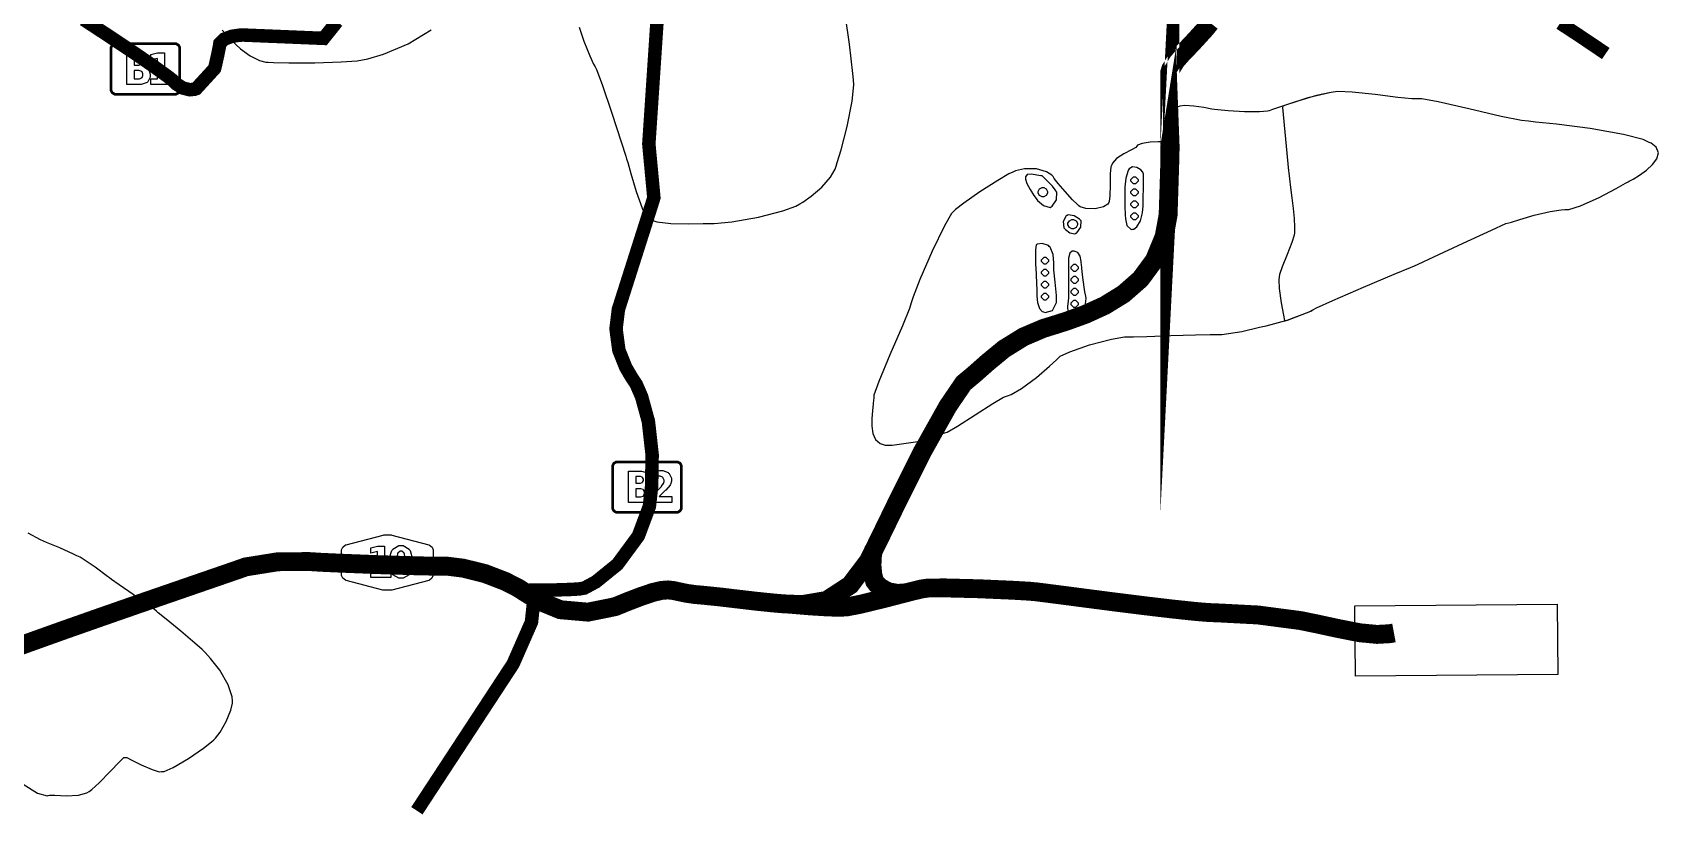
# Model space of a CAD drawing. Extents: x 21 to 210, y 114 to 262.
# Drawn here: x 89.5 to 195.9, y 116.3 to 167.6 of the extents above; entities that cross this region are included whole.
import ezdxf

# ---------------------------------------------------------------- set-up
doc = ezdxf.new("R2010")
doc.units = 0
for name, color, linetype in [('C00-46-85', 154, 'CONTINUOUS'), ('C38-72-A8', 145, 'CONTINUOUS'), ('C50-54-56', 251, 'CONTINUOUS'), ('C60-89-B6', 163, 'CONTINUOUS'), ('C80-A8-D1', 143, 'CONTINUOUS'), ('CFF-FF-FF-WHITE', 7, 'CONTINUOUS')]:
    doc.layers.add(name, color=color, linetype=linetype)

msp = doc.modelspace()

# ---------------------------------------------------------------- linework, layer by layer
at = {"layer": 'C00-46-85'}
for points in [[(155.926, 157.176), (155.926, 157.123), (155.835, 156.959), (155.673, 156.868), (155.619, 156.868), (155.564, 156.868), (155.4, 156.959), (155.31, 157.123), (155.31, 157.176), (155.31, 157.231), (155.4, 157.395), (155.564, 157.485), (155.619, 157.485), (155.673, 157.485), (155.835, 157.395), (155.926, 157.231), (155.926, 157.176)], [(161.842, 157.96), (161.842, 157.903), (161.669, 157.729), (161.611, 157.729), (161.553, 157.729), (161.379, 157.903), (161.379, 157.96), (161.379, 158.018), (161.553, 158.192), (161.611, 158.192), (161.669, 158.192), (161.842, 158.018), (161.842, 157.96)], [(161.842, 157.176), (161.842, 157.118), (161.669, 156.945), (161.611, 156.945), (161.553, 156.945), (161.379, 157.118), (161.379, 157.176), (161.379, 157.234), (161.553, 157.406), (161.611, 157.406), (161.669, 157.406), (161.842, 157.234), (161.842, 157.176)], [(161.842, 156.392), (161.842, 156.334), (161.669, 156.161), (161.611, 156.161), (161.553, 156.161), (161.379, 156.334), (161.379, 156.392), (161.379, 156.45), (161.553, 156.622), (161.611, 156.622), (161.669, 156.622), (161.842, 156.45), (161.842, 156.392)], [(157.88, 155.09), (157.88, 155.036), (157.789, 154.872), (157.626, 154.781), (157.572, 154.781), (157.517, 154.781), (157.353, 154.872), (157.263, 155.036), (157.263, 155.09), (157.263, 155.145), (157.353, 155.309), (157.517, 155.399), (157.572, 155.399), (157.626, 155.399), (157.789, 155.309), (157.88, 155.145), (157.88, 155.09)], [(161.842, 155.607), (161.842, 155.55), (161.669, 155.377), (161.611, 155.377), (161.553, 155.377), (161.379, 155.55), (161.379, 155.607), (161.379, 155.665), (161.553, 155.838), (161.611, 155.838), (161.669, 155.838), (161.842, 155.665), (161.842, 155.607)], [(155.993, 152.702), (155.993, 152.644), (155.819, 152.47), (155.762, 152.47), (155.704, 152.47), (155.531, 152.644), (155.531, 152.702), (155.531, 152.76), (155.704, 152.932), (155.762, 152.932), (155.819, 152.932), (155.993, 152.76), (155.993, 152.702)], [(155.993, 151.918), (155.993, 151.86), (155.819, 151.686), (155.762, 151.686), (155.704, 151.686), (155.531, 151.86), (155.531, 151.918), (155.531, 151.976), (155.704, 152.148), (155.762, 152.148), (155.819, 152.148), (155.993, 151.976), (155.993, 151.918)], [(157.935, 152.233), (157.935, 152.175), (157.762, 152.002), (157.704, 152.002), (157.646, 152.002), (157.473, 152.175), (157.473, 152.233), (157.473, 152.291), (157.646, 152.465), (157.704, 152.465), (157.762, 152.465), (157.935, 152.291), (157.935, 152.233)], [(155.993, 151.132), (155.993, 151.076), (155.819, 150.902), (155.762, 150.902), (155.704, 150.902), (155.531, 151.076), (155.531, 151.132), (155.531, 151.19), (155.704, 151.364), (155.762, 151.364), (155.819, 151.364), (155.993, 151.19), (155.993, 151.132)], [(157.935, 151.449), (157.935, 151.391), (157.762, 151.217), (157.704, 151.217), (157.646, 151.217), (157.473, 151.391), (157.473, 151.449), (157.473, 151.507), (157.646, 151.681), (157.704, 151.681), (157.762, 151.681), (157.935, 151.507), (157.935, 151.449)], [(155.993, 150.348), (155.993, 150.291), (155.819, 150.118), (155.762, 150.118), (155.704, 150.118), (155.531, 150.291), (155.531, 150.348), (155.531, 150.406), (155.704, 150.58), (155.762, 150.58), (155.819, 150.58), (155.993, 150.406), (155.993, 150.348)], [(157.935, 150.665), (157.935, 150.607), (157.762, 150.434), (157.704, 150.434), (157.646, 150.434), (157.473, 150.607), (157.473, 150.665), (157.473, 150.723), (157.646, 150.896), (157.704, 150.896), (157.762, 150.896), (157.935, 150.723), (157.935, 150.665)], [(157.935, 149.879), (157.935, 149.823), (157.762, 149.649), (157.704, 149.649), (157.646, 149.649), (157.473, 149.823), (157.473, 149.879), (157.473, 149.938), (157.646, 150.111), (157.704, 150.111), (157.762, 150.111), (157.935, 149.938), (157.935, 149.879)], [(110.039, 131.798), (109.999, 131.809), (109.834, 131.942), (109.75, 132.118), (109.75, 132.176), (109.751, 133.747), (109.751, 133.788), (109.837, 133.981), (110.002, 134.113), (110.042, 134.123), (112.462, 134.761), (112.502, 134.772), (113.002, 134.772), (113.042, 134.761), (115.459, 134.122), (115.499, 134.112), (115.664, 133.98), (115.75, 133.803), (115.75, 133.744), (115.748, 132.173), (115.747, 132.133), (115.661, 131.94), (115.496, 131.808), (115.456, 131.797), (113.038, 131.16), (112.998, 131.151), (112.498, 131.151), (112.457, 131.16), (110.039, 131.798)]]:
    msp.add_lwpolyline(points, close=True, dxfattribs=at)
at = {"layer": 'C38-72-A8'}
for points in [[(161.23, 158.645), (161.196, 158.59), (161.049, 158.087), (160.97, 157.5), (160.97, 157.304), (160.97, 157.067), (160.976, 156.355), (161.003, 155.619), (161.014, 155.532), (161.024, 155.447), (161.122, 154.998), (161.404, 154.745), (161.488, 154.754), (161.561, 154.762), (161.767, 154.921), (161.997, 155.305), (162.144, 155.837), (162.187, 156.291), (162.18, 156.44), (162.169, 156.646), (162.197, 157.646), (162.201, 158.364), (162.18, 158.429), (162.161, 158.487), (162.031, 158.633), (161.769, 158.797), (161.475, 158.831), (161.266, 158.707), (161.23, 158.645)], [(155.565, 158.255), (155.481, 158.255), (155.232, 158.297), (154.879, 158.353), (154.598, 158.33), (154.485, 158.177), (154.485, 158.126), (154.485, 158.035), (154.575, 157.758), (154.787, 157.348), (155.032, 156.971), (155.177, 156.764), (155.221, 156.7), (155.263, 156.635), (155.663, 156.3), (156.106, 156.181), (156.172, 156.224), (156.236, 156.268), (156.501, 156.679), (156.527, 157.176), (156.474, 157.262), (156.422, 157.343), (156.239, 157.564), (155.937, 157.889), (155.676, 158.149), (155.565, 158.255), (155.565, 158.255)], [(157.209, 155.662), (157.153, 155.634), (156.956, 155.269), (156.98, 154.851), (157.036, 154.796), (157.089, 154.743), (157.387, 154.517), (157.705, 154.463), (157.772, 154.495), (157.836, 154.528), (158.099, 154.894), (158.127, 155.305), (158.073, 155.359), (158.018, 155.414), (157.657, 155.641), (157.274, 155.695), (157.209, 155.662)], [(155.134, 152.939), (155.134, 152.829), (155.146, 152.496), (155.177, 151.836), (155.206, 151.175), (155.219, 150.844), (155.219, 150.732), (155.219, 150.647), (155.225, 150.39), (155.273, 149.961), (155.401, 149.572), (155.581, 149.371), (155.654, 149.349), (155.761, 149.317), (156.246, 149.447), (156.518, 149.958), (156.518, 150.128), (156.518, 150.421), (156.431, 151.302), (156.345, 152.108), (156.345, 152.375), (156.345, 152.561), (156.29, 153.116), (156.107, 153.575), (156.042, 153.629), (155.978, 153.684), (155.582, 153.825), (155.251, 153.792), (155.219, 153.759), (155.186, 153.727), (155.128, 153.414), (155.134, 153.059), (155.134, 152.939)], [(157.598, 153.327), (157.54, 153.323), (157.377, 153.186), (157.293, 152.871), (157.285, 152.484), (157.296, 152.208), (157.296, 152.116), (157.296, 150.344), (157.296, 150.275), (157.267, 150.066), (157.23, 149.696), (157.259, 149.36), (157.375, 149.189), (157.426, 149.177), (157.502, 149.159), (157.751, 149.171), (158.116, 149.328), (158.385, 149.711), (158.444, 150.224), (158.419, 150.387), (158.375, 150.668), (158.24, 151.598), (158.17, 152.182), (158.16, 152.29), (158.151, 152.378), (158.127, 152.641), (158.057, 152.987), (157.898, 153.245), (157.67, 153.334), (157.598, 153.327)]]:
    msp.add_lwpolyline(points, close=True, dxfattribs=at)
at = {"layer": 'C50-54-56'}
for points, const_width in [([(87.8692, 127.211), (89.2912, 127.729), (91.5127, 128.524), (93.9077, 129.366), (96.3207, 130.207), (98.5986, 130.993), (100.586, 131.679), (102.129, 132.211), (102.839, 132.456), (103.076, 132.538), (103.471, 132.679), (105.584, 133.018), (107.648, 133.029), (108.022, 133.005), (108.394, 132.982), (109.699, 132.923), (112.069, 132.83), (114.49, 132.757), (115.867, 132.726), (116.327, 132.726), (116.672, 132.726), (117.708, 132.596), (119.115, 132.248), (120.434, 131.742), (121.285, 131.311), (121.553, 131.139), (121.824, 130.965), (122.652, 130.458), (124.061, 129.88), (125.87, 129.722), (127.633, 130.079), (128.18, 130.299), (128.455, 130.412), (129.29, 130.733), (130.091, 131.005), (130.666, 131.141), (131.094, 131.175), (131.462, 131.134), (131.852, 131.049), (132.348, 130.947), (132.859, 130.875), (133.032, 130.86), (133.386, 130.829), (134.451, 130.721), (135.643, 130.58), (136.837, 130.44), (137.902, 130.331), (138.257, 130.299), (138.658, 130.265), (139.871, 130.213), (141.471, 130.485), (143.017, 131.492), (144.19, 133.041), (144.475, 133.61), (144.867, 134.399), (146.022, 136.774), (147.734, 140.202), (149.411, 143.192), (150.435, 144.694), (150.855, 145.044), (151.146, 145.287), (151.999, 146.042), (153.084, 146.935), (154.358, 147.723), (155.64, 148.267), (156.081, 148.404), (156.356, 148.489), (157.182, 148.752), (158.405, 149.195), (159.672, 149.772), (160.898, 150.527), (162.008, 151.501), (162.917, 152.735), (163.551, 154.271), (163.81, 155.678), (163.827, 156.15), (163.841, 156.588), (163.883, 157.9), (163.92, 159.085), (163.938, 159.81), (163.944, 160.175), (163.94, 160.281), (163.932, 160.231), (163.923, 160.127), (163.92, 160.069), (163.92, 160.069), (163.92, 165.015), (163.92, 165.015), (163.989, 165.237), (164.339, 165.785), (164.48, 165.947), (164.619, 166.111), (165.389, 166.916), (166.252, 167.86), (166.439, 168.093), (166.568, 168.254)], 1.2347), ([(109.448, 168.333), (108.572, 167.236), (103.307, 167.455), (103.307, 167.455), (103.083, 167.445), (102.58, 167.374), (102.058, 167.178), (101.789, 166.902), (101.772, 166.798), (101.75, 166.668), (101.673, 166.281), (101.565, 165.784), (101.479, 165.41), (101.443, 165.263), (101.443, 165.263), (100.237, 163.946), (100.237, 163.946), (100.122, 163.908), (99.8114, 163.879), (99.3581, 163.993), (98.9281, 164.268), (98.8109, 164.385), (98.6924, 164.503), (98.2927, 164.808), (97.4065, 165.446), (96.2875, 166.215), (95.068, 167.031), (93.8858, 167.812), (92.873, 168.472)], 0.8819), ([(130.394, 168.552), (129.846, 160.328), (130.175, 156.818), (129.518, 154.734), (129.518, 154.734), (129.385, 154.321), (129.037, 153.227), (128.545, 151.682), (128.122, 150.354), (127.981, 149.91), (127.854, 149.512), (127.701, 148.243), (127.885, 146.853), (128.335, 145.73), (128.718, 145.076), (128.859, 144.865), (129.018, 144.627), (129.369, 143.822), (129.818, 142.193), (130.062, 140.007), (130.03, 137.971), (129.956, 137.298), (129.881, 136.636), (129.161, 134.706), (127.79, 132.844), (126.377, 131.702), (125.623, 131.295), (125.459, 131.268), (125.294, 131.24), (124.701, 131.204), (123.676, 131.171), (122.775, 131.16), (122.389, 131.157), (122.389, 131.157), (122.17, 129.074), (120.963, 126.331), (114.674, 116.739)], 0.8819), ([(192.439, 166.244), (192.439, 166.244), (192.336, 166.314), (192.054, 166.505), (191.638, 166.788), (191.127, 167.131), (190.565, 167.506), (189.992, 167.884), (189.451, 168.234)], 0.8819), ([(144.575, 133.828), (144.533, 133.744), (144.472, 133.411), (144.439, 132.785), (144.501, 132.135), (144.616, 131.745), (144.691, 131.643), (144.76, 131.55), (145.025, 131.312), (145.5, 131.058), (146.115, 130.945), (146.684, 130.988), (146.865, 131.035)], 1.2347), ([(138.844, 130.255), (138.979, 130.249), (139.488, 130.208), (140.461, 130.128), (141.543, 130.062), (142.273, 130.043), (142.515, 130.051), (142.796, 130.064), (143.702, 130.242), (145.284, 130.627), (146.826, 131.028), (147.668, 131.235), (147.899, 131.268), (148.13, 131.302), (149.263, 131.306), (151.439, 131.251), (153.624, 131.155), (154.773, 131.089), (155.015, 131.065), (155.186, 131.05), (155.702, 130.985), (156.931, 130.827), (158.539, 130.617), (160.365, 130.38), (162.249, 130.145), (164.028, 129.934), (165.541, 129.774), (166.356, 129.704), (166.628, 129.691), (167.173, 129.668), (169.688, 129.537), (172.486, 129.17), (173.175, 129.027), (173.623, 128.935), (174.967, 128.644), (176.342, 128.375), (177.484, 128.266), (178.314, 128.313), (178.584, 128.363)], 1.2347)]:
    msp.add_lwpolyline(points, dxfattribs=dict(at, const_width=const_width))
at = {"layer": 'C50-54-56', "const_width": 0.1764}
for points in [[(99.1665, 163.887), (99.1665, 163.835), (99.0783, 163.675), (98.9182, 163.587), (98.866, 163.587), (94.9674, 163.587), (94.9138, 163.587), (94.7554, 163.675), (94.6672, 163.835), (94.6672, 163.887), (94.6672, 166.587), (94.6672, 166.641), (94.7554, 166.799), (94.9138, 166.887), (94.9674, 166.887), (98.866, 166.887), (98.9182, 166.887), (99.0783, 166.799), (99.1665, 166.641), (99.1665, 166.587), (99.1665, 163.887)], [(131.975, 136.547), (131.975, 136.495), (131.887, 136.335), (131.727, 136.247), (131.674, 136.247), (127.776, 136.247), (127.722, 136.247), (127.564, 136.335), (127.476, 136.495), (127.476, 136.547), (127.476, 139.247), (127.476, 139.3), (127.564, 139.459), (127.722, 139.547), (127.776, 139.547), (131.674, 139.547), (131.727, 139.547), (131.887, 139.459), (131.975, 139.3), (131.975, 139.247), (131.975, 136.547)]]:
    msp.add_lwpolyline(points, close=True, dxfattribs=at)
at = {"layer": 'C50-54-56'}
for points in [[(96.9091, 165.331), (96.9338, 165.323), (97.1324, 165.167), (97.1462, 165.144), (97.1599, 165.122), (97.2344, 164.895), (97.2344, 164.819), (97.2344, 164.707), (97.0827, 164.397), (97.0523, 164.373), (97.022, 164.349), (96.6308, 164.229), (96.5013, 164.229), (95.7076, 164.229), (95.7076, 166.285), (96.424, 166.285), (96.5634, 166.285), (96.9518, 166.175), (96.9807, 166.153), (97.0097, 166.132), (97.1571, 165.843), (97.1571, 165.745), (97.1571, 165.68), (97.1021, 165.504), (97.0911, 165.486), (97.0802, 165.469), (96.9285, 165.34), (96.9091, 165.331)], [(96.4516, 165.491), (96.4943, 165.491), (96.6114, 165.538), (96.6227, 165.547), (96.6322, 165.556), (96.6833, 165.669), (96.6833, 165.706), (96.6833, 165.748), (96.6322, 165.863), (96.6227, 165.872), (96.6114, 165.881), (96.4918, 165.927), (96.4516, 165.927), (96.187, 165.927), (96.187, 165.491), (96.4516, 165.491)], [(97.2799, 164.598), (97.7043, 164.598), (97.7043, 165.927), (97.2689, 165.828), (97.2689, 166.186), (97.6986, 166.285), (98.1562, 166.285), (98.1562, 164.598), (98.5753, 164.598), (98.5753, 164.229), (97.2799, 164.229), (97.2799, 164.598)], [(96.4681, 164.593), (96.5218, 164.593), (96.6706, 164.648), (96.6833, 164.659), (96.6943, 164.67), (96.7549, 164.815), (96.7549, 164.863), (96.7549, 164.913), (96.6943, 165.05), (96.6833, 165.062), (96.6706, 165.072), (96.5179, 165.128), (96.4681, 165.128), (96.187, 165.128), (96.187, 164.593), (96.4681, 164.593)], [(129.717, 137.991), (129.742, 137.983), (129.941, 137.827), (129.955, 137.804), (129.968, 137.782), (130.043, 137.554), (130.043, 137.479), (130.043, 137.367), (129.891, 137.057), (129.861, 137.032), (129.83, 137.009), (129.439, 136.889), (129.31, 136.889), (128.516, 136.889), (128.516, 138.945), (129.232, 138.945), (129.372, 138.945), (129.76, 138.835), (129.789, 138.812), (129.818, 138.792), (129.965, 138.502), (129.965, 138.405), (129.965, 138.34), (129.91, 138.164), (129.899, 138.146), (129.889, 138.129), (129.737, 138), (129.717, 137.991)], [(129.26, 138.151), (129.303, 138.151), (129.42, 138.198), (129.431, 138.206), (129.441, 138.216), (129.492, 138.329), (129.492, 138.366), (129.492, 138.407), (129.441, 138.523), (129.431, 138.532), (129.42, 138.541), (129.3, 138.587), (129.26, 138.587), (128.995, 138.587), (128.995, 138.151), (129.26, 138.151)], [(130.524, 137.28), (131.34, 137.28), (131.34, 136.889), (129.994, 136.889), (129.994, 137.28), (130.667, 137.942), (130.682, 137.958), (130.792, 138.104), (130.799, 138.118), (130.806, 138.133), (130.844, 138.259), (130.844, 138.3), (130.844, 138.358), (130.769, 138.517), (130.755, 138.532), (130.741, 138.546), (130.578, 138.62), (130.524, 138.62), (130.463, 138.62), (130.303, 138.574), (130.281, 138.564), (130.259, 138.556), (130.019, 138.428), (129.994, 138.41), (129.994, 138.862), (130.022, 138.873), (130.288, 138.946), (130.314, 138.95), (130.34, 138.956), (130.551, 138.984), (130.623, 138.984), (130.752, 138.984), (131.111, 138.846), (131.141, 138.818), (131.171, 138.792), (131.323, 138.473), (131.323, 138.366), (131.323, 138.287), (131.258, 138.077), (131.246, 138.052), (131.232, 138.029), (130.962, 137.708), (130.92, 137.666), (130.524, 137.28)], [(129.276, 137.253), (129.33, 137.253), (129.479, 137.308), (129.492, 137.319), (129.503, 137.33), (129.563, 137.474), (129.563, 137.523), (129.563, 137.572), (129.503, 137.71), (129.492, 137.721), (129.479, 137.732), (129.326, 137.787), (129.276, 137.787), (128.995, 137.787), (128.995, 137.253), (129.276, 137.253)]]:
    msp.add_lwpolyline(points, close=True, dxfattribs=at)
at = {"layer": 'C60-89-B6'}
for points in [[(125.293, 167.971), (125.605, 167.046), (125.984, 166.096), (126.232, 165.547), (126.331, 165.372), (126.43, 165.196), (126.789, 164.23), (127.43, 162.352), (128.036, 160.479), (128.339, 159.524), (128.395, 159.356), (128.47, 159.119), (128.679, 158.4), (129.028, 157.216), (129.41, 156.135), (129.667, 155.592), (129.788, 155.481), (129.895, 155.383), (130.36, 155.24), (131.28, 155.138), (132.439, 155.117), (133.408, 155.123), (133.732, 155.123), (134.115, 155.123), (135.268, 155.239), (137.009, 155.539), (138.606, 155.955), (139.467, 156.263), (139.721, 156.416), (139.913, 156.534), (140.473, 156.924), (141.169, 157.514), (141.733, 158.17), (142.032, 158.689), (142.091, 158.874), (142.167, 159.117), (142.416, 159.945), (142.825, 161.476), (143.152, 163.123), (143.262, 164.188), (143.233, 164.536), (143.2, 164.932), (142.963, 166.858), (142.706, 168.675)], [(88.9247, 118.478), (89.8673, 117.89), (90.4833, 117.704), (90.5605, 117.731), (90.6364, 117.76), (91.0001, 117.752), (91.7265, 117.723), (92.5382, 117.764), (93.0864, 117.902), (93.2367, 117.999), (93.4145, 118.116), (93.8911, 118.557), (94.6079, 119.297), (95.232, 119.943), (95.5132, 120.219), (95.6084, 120.219), (95.7047, 120.219), (95.994, 120.07), (96.635, 119.745), (97.3557, 119.428), (97.8256, 119.291), (97.9798, 119.3), (98.1509, 119.309), (98.7256, 119.57), (99.7384, 120.161), (100.722, 120.839), (101.249, 121.241), (101.384, 121.365), (101.504, 121.478), (101.805, 121.882), (102.209, 122.583), (102.505, 123.317), (102.614, 123.778), (102.607, 123.928), (102.592, 124.193), (102.336, 124.974), (101.785, 125.926), (101.176, 126.693), (100.828, 127.073), (100.733, 127.178), (100.637, 127.284), (100.157, 127.704), (99.2269, 128.48), (98.2747, 129.256), (97.7593, 129.675), (97.6355, 129.78), (97.5099, 129.886), (97.022, 130.244), (96.1196, 130.885), (95.2087, 131.517), (94.7099, 131.864), (94.5762, 131.96), (94.4411, 132.056), (93.6336, 132.672), (92.6539, 133.309), (92.4348, 133.413), (92.2182, 133.517), (91.3211, 133.918), (90.4543, 134.283), (90.2547, 134.368), (90.0536, 134.455), (89.25, 134.886)]]:
    msp.add_lwpolyline(points, dxfattribs=at)
msp.add_lwpolyline([(170.432, 162.508), (170.308, 162.469), (169.797, 162.438), (168.812, 162.443), (167.742, 162.504), (167.072, 162.565), (166.852, 162.594), (166.674, 162.618), (166.146, 162.706), (165.487, 162.81), (164.915, 162.85), (164.576, 162.813), (164.478, 162.767), (164.378, 162.722), (164.042, 162.665), (163.962, 162.723), (163.962, 162.723), (163.962, 162.723), (163.935, 162.373), (163.858, 161.601), (163.725, 160.831), (163.579, 160.479), (163.53, 160.479), (163.438, 160.479), (163.163, 160.475), (162.629, 160.442), (162.104, 160.353), (161.819, 160.245), (161.762, 160.178), (161.697, 160.103), (161.426, 159.948), (160.926, 159.688), (160.433, 159.372), (160.163, 159.085), (160.123, 158.97), (160.073, 158.833), (160.027, 158.379), (160.014, 157.639), (160, 156.938), (159.96, 156.566), (159.906, 156.468), (159.861, 156.388), (159.58, 156.224), (159.034, 156.092), (158.438, 156.106), (158.06, 156.22), (157.966, 156.296), (157.856, 156.387), (157.551, 156.69), (157.076, 157.214), (156.625, 157.752), (156.365, 158.083), (156.283, 158.195), (156.209, 158.297), (155.86, 158.508), (155.198, 158.696), (154.418, 158.71), (153.828, 158.581), (153.653, 158.495), (153.398, 158.374), (152.663, 157.947), (151.5, 157.202), (150.443, 156.458), (149.899, 156.038), (149.771, 155.908), (149.641, 155.779), (149.187, 154.978), (148.373, 153.32), (147.567, 151.468), (147.126, 150.341), (147.009, 149.955), (146.891, 149.568), (146.432, 148.438), (145.619, 146.553), (144.887, 144.806), (144.562, 143.906), (144.552, 143.7), (144.546, 143.609), (144.518, 143.337), (144.468, 142.883), (144.429, 142.384), (144.432, 141.879), (144.504, 141.412), (144.672, 141.02), (144.967, 140.75), (145.302, 140.643), (145.415, 140.638), (145.77, 140.629), (147.431, 140.883), (148.875, 141.329), (149.124, 141.414), (149.365, 141.5), (150.043, 141.891), (151.183, 142.628), (152.338, 143.374), (153.053, 143.782), (153.308, 143.873), (153.547, 143.959), (154.214, 144.355), (155.193, 145.07), (156.06, 145.803), (156.509, 146.214), (156.628, 146.333), (156.746, 146.451), (157.386, 146.749), (158.677, 147.201), (160.098, 147.563), (160.958, 147.712), (161.244, 147.712), (161.539, 147.712), (162.424, 147.739), (163.988, 147.799), (165.593, 147.858), (166.569, 147.884), (166.896, 147.884), (167.331, 147.884), (168.642, 148.08), (169.784, 148.36), (170, 148.402), (170.215, 148.446), (171.59, 148.813), (173.03, 149.352), (173.279, 149.48), (173.527, 149.61), (174.595, 150.09), (176.6, 150.959), (178.603, 151.812), (179.673, 152.263), (179.921, 152.371), (180.169, 152.48), (181.2, 152.961), (183.101, 153.854), (184.955, 154.707), (185.906, 155.122), (186.089, 155.175), (186.268, 155.229), (186.807, 155.396), (187.76, 155.671), (188.794, 155.915), (189.515, 156.028), (189.756, 156.037), (190.018, 156.046), (190.796, 156.29), (192.004, 156.831), (193.121, 157.427), (193.723, 157.763), (193.897, 157.849), (193.979, 157.891), (194.225, 158.028), (194.645, 158.291), (195.092, 158.616), (195.493, 158.981), (195.779, 159.369), (195.886, 159.755), (195.741, 160.117), (195.403, 160.38), (195.278, 160.437), (194.879, 160.616), (193.594, 160.951), (191.426, 161.338), (189.21, 161.621), (187.839, 161.768), (187.383, 161.816), (186.931, 161.866), (185.589, 162.137), (183.475, 162.632), (181.481, 163.085), (180.407, 163.284), (180.05, 163.284), (179.745, 163.284), (178.831, 163.376), (177.348, 163.565), (175.858, 163.721), (174.921, 163.754), (174.615, 163.715), (174.337, 163.681), (173.513, 163.497), (172.361, 163.161), (171.29, 162.8), (170.647, 162.577), (170.432, 162.508)], close=True, dxfattribs=at)
at = {"layer": 'C80-A8-D1'}
msp.add_lwpolyline([(101.947, 167.773), (102.523, 167.126), (103.136, 166.558), (103.761, 166.105), (104.372, 165.799), (104.8, 165.681), (104.944, 165.676), (105.285, 165.665), (106.307, 165.642), (108.009, 165.637), (109.721, 165.693), (110.771, 165.777), (111.115, 165.837), (111.464, 165.901), (112.491, 166.211), (114.113, 166.885), (115.604, 167.799)], dxfattribs=at)
msp.add_lwpolyline([(193.895, 157.849), (193.978, 157.891), (194.224, 158.028), (194.645, 158.291), (195.092, 158.616), (195.493, 158.981), (195.779, 159.369), (195.886, 159.755), (195.741, 160.117), (195.402, 160.38), (195.276, 160.437), (194.878, 160.616), (193.594, 160.951), (191.426, 161.338), (189.21, 161.621), (187.839, 161.768), (187.383, 161.817), (186.931, 161.867), (185.587, 162.138), (183.473, 162.632), (181.481, 163.085), (180.407, 163.284), (180.05, 163.284), (179.745, 163.284), (178.831, 163.376), (177.35, 163.565), (175.858, 163.721), (174.921, 163.754), (174.617, 163.715), (174.359, 163.683), (172.946, 163.34), (171.556, 162.891), (171.311, 162.806), (171.294, 162.723), (171.683, 158.582), (171.683, 158.582), (171.702, 158.437), (171.754, 158.046), (171.827, 157.482), (171.909, 156.814), (171.986, 156.115), (172.047, 155.454), (172.078, 154.901), (172.083, 154.62), (172.072, 154.528), (172.051, 154.365), (171.898, 153.888), (171.59, 153.1), (171.275, 152.302), (171.108, 151.807), (171.079, 151.638), (171.046, 151.456), (171.078, 150.884), (171.202, 149.94), (171.351, 149.133), (171.424, 148.791), (171.424, 148.791), (171.465, 148.775), (171.621, 148.822), (173.145, 149.411), (173.279, 149.48), (173.525, 149.61), (174.595, 150.09), (176.598, 150.959), (178.603, 151.812), (179.673, 152.263), (179.921, 152.371), (180.169, 152.48), (181.2, 152.961), (183.101, 153.854), (184.955, 154.707), (185.906, 155.122), (186.089, 155.175), (186.268, 155.229), (186.807, 155.396), (187.76, 155.671), (188.794, 155.915), (189.515, 156.028), (189.756, 156.037), (190.018, 156.046), (190.796, 156.29), (192.004, 156.831), (193.121, 157.427), (193.723, 157.763), (193.895, 157.849)], close=True, dxfattribs=at)
at = {"layer": 'CFF-FF-FF-WHITE'}
for points, const_width in [([(87.8692, 127.211), (89.2912, 127.729), (91.5127, 128.524), (93.9077, 129.366), (96.3207, 130.207), (98.5986, 130.993), (100.586, 131.679), (102.129, 132.211), (102.839, 132.456), (103.076, 132.538), (103.471, 132.679), (105.584, 133.018), (107.648, 133.029), (108.022, 133.005), (108.394, 132.982), (109.699, 132.923), (112.069, 132.83), (114.49, 132.757), (115.867, 132.726), (116.327, 132.726), (116.672, 132.726), (117.708, 132.596), (119.115, 132.248), (120.434, 131.742), (121.285, 131.311), (121.553, 131.139), (121.824, 130.965), (122.652, 130.458), (124.061, 129.88), (125.87, 129.722), (127.633, 130.079), (128.18, 130.299), (128.455, 130.412), (129.29, 130.733), (130.091, 131.005), (130.666, 131.141), (131.094, 131.175), (131.462, 131.134), (131.852, 131.049), (132.348, 130.947), (132.859, 130.875), (133.032, 130.86), (133.386, 130.829), (134.451, 130.721), (135.643, 130.58), (136.837, 130.44), (137.902, 130.331), (138.257, 130.299), (138.658, 130.265), (139.871, 130.213), (141.471, 130.485), (143.017, 131.492), (144.19, 133.041), (144.475, 133.61), (144.867, 134.399), (146.022, 136.774), (147.734, 140.202), (149.411, 143.192), (150.435, 144.694), (150.855, 145.044), (151.146, 145.287), (151.999, 146.042), (153.084, 146.935), (154.358, 147.723), (155.64, 148.267), (156.081, 148.404), (156.356, 148.489), (157.182, 148.752), (158.405, 149.195), (159.672, 149.772), (160.898, 150.527), (162.008, 151.501), (162.917, 152.735), (163.551, 154.271), (163.81, 155.678), (163.827, 156.15), (163.841, 156.588), (163.883, 157.9), (163.92, 159.085), (163.938, 159.81), (163.944, 160.175), (163.94, 160.281), (163.932, 160.231), (163.923, 160.127), (163.92, 160.069), (163.92, 160.069), (163.92, 165.015), (163.92, 165.015), (163.989, 165.237), (164.339, 165.785), (164.48, 165.947), (164.619, 166.111), (165.389, 166.916), (166.252, 167.86), (166.439, 168.093)], 0.8819), ([(109.448, 168.333), (108.572, 167.236), (103.307, 167.455), (103.307, 167.455), (103.083, 167.445), (102.58, 167.374), (102.058, 167.178), (101.789, 166.902), (101.772, 166.798), (101.75, 166.668), (101.673, 166.281), (101.565, 165.784), (101.479, 165.41), (101.443, 165.263), (101.443, 165.263), (100.237, 163.946), (100.237, 163.946), (100.122, 163.908), (99.8114, 163.879), (99.3581, 163.993), (98.9281, 164.268), (98.8109, 164.385), (98.6924, 164.503), (98.2927, 164.808), (97.4065, 165.446), (96.2875, 166.215), (95.068, 167.031), (93.8858, 167.812), (92.873, 168.472)], 0.5292), ([(130.394, 168.552), (129.846, 160.328), (130.175, 156.818), (129.518, 154.734), (129.518, 154.734), (129.385, 154.321), (129.037, 153.227), (128.545, 151.682), (128.122, 150.354), (127.981, 149.91), (127.854, 149.512), (127.701, 148.243), (127.885, 146.853), (128.335, 145.73), (128.718, 145.076), (128.859, 144.865), (129.018, 144.627), (129.369, 143.822), (129.818, 142.193), (130.062, 140.007), (130.03, 137.971), (129.956, 137.298), (129.881, 136.636), (129.161, 134.706), (127.79, 132.844), (126.377, 131.702), (125.623, 131.295), (125.459, 131.268), (125.294, 131.24), (124.701, 131.204), (123.676, 131.171), (122.775, 131.16), (122.389, 131.157), (122.389, 131.157), (122.17, 129.074), (120.963, 126.331), (114.674, 116.739)], 0.5292), ([(192.439, 166.244), (192.439, 166.244), (192.336, 166.314), (192.054, 166.505), (191.638, 166.788), (191.127, 167.131), (190.565, 167.506), (189.992, 167.884)], 0.5292), ([(144.575, 133.828), (144.533, 133.744), (144.472, 133.411), (144.439, 132.785), (144.501, 132.135), (144.616, 131.745), (144.691, 131.643), (144.76, 131.55), (145.025, 131.312), (145.5, 131.058), (146.115, 130.945), (146.684, 130.988), (146.865, 131.035)], 0.8819), ([(138.844, 130.255), (138.979, 130.249), (139.488, 130.208), (140.461, 130.128), (141.543, 130.062), (142.273, 130.043), (142.515, 130.051), (142.796, 130.064), (143.702, 130.242), (145.284, 130.627), (146.826, 131.028), (147.668, 131.235), (147.899, 131.268), (148.13, 131.302), (149.263, 131.306), (151.439, 131.251), (153.624, 131.155), (154.773, 131.089), (155.015, 131.065), (155.186, 131.05), (155.702, 130.985), (156.931, 130.827), (158.539, 130.617), (160.365, 130.38), (162.249, 130.145), (164.028, 129.934), (165.541, 129.774), (166.356, 129.704), (166.628, 129.691), (167.173, 129.668), (169.688, 129.537), (172.486, 129.17), (173.175, 129.027), (173.623, 128.935), (174.967, 128.644), (176.342, 128.375), (177.484, 128.266), (178.314, 128.313), (178.584, 128.363)], 0.8819)]:
    msp.add_lwpolyline(points, dxfattribs=dict(at, const_width=const_width))
for points in [[(99.1665, 163.887), (99.1665, 163.835), (99.0783, 163.675), (98.9182, 163.587), (98.866, 163.587), (94.9674, 163.587), (94.9138, 163.587), (94.7554, 163.675), (94.6672, 163.835), (94.6672, 163.887), (94.6672, 166.587), (94.6672, 166.641), (94.7554, 166.799), (94.9138, 166.887), (94.9674, 166.887), (98.866, 166.887), (98.9182, 166.887), (99.0783, 166.799), (99.1665, 166.641), (99.1665, 166.587), (99.1665, 163.887)], [(131.975, 136.547), (131.975, 136.495), (131.887, 136.335), (131.727, 136.247), (131.674, 136.247), (127.776, 136.247), (127.722, 136.247), (127.564, 136.335), (127.476, 136.495), (127.476, 136.547), (127.476, 139.247), (127.476, 139.3), (127.564, 139.459), (127.722, 139.547), (127.776, 139.547), (131.674, 139.547), (131.727, 139.547), (131.887, 139.459), (131.975, 139.3), (131.975, 139.247), (131.975, 136.547)], [(111.672, 132.35), (112.097, 132.35), (112.097, 133.678), (111.661, 133.579), (111.661, 133.937), (112.091, 134.036), (112.548, 134.036), (112.548, 132.35), (112.968, 132.35), (112.968, 131.98), (111.672, 131.98), (111.672, 132.35)], [(114.398, 133.005), (114.398, 132.808), (114.233, 132.264), (114.199, 132.217), (114.166, 132.172), (113.769, 131.942), (113.637, 131.942), (113.495, 131.942), (113.102, 132.172), (113.07, 132.217), (113.036, 132.264), (112.871, 132.821), (112.871, 133.005), (112.871, 133.203), (113.036, 133.748), (113.07, 133.794), (113.102, 133.841), (113.503, 134.075), (113.637, 134.075), (113.778, 134.075), (114.166, 133.841), (114.199, 133.794), (114.233, 133.748), (114.398, 133.192), (114.398, 133.005)], [(113.918, 133.011), (113.918, 133.146), (113.863, 133.526), (113.852, 133.551), (113.841, 133.579), (113.688, 133.711), (113.637, 133.711), (113.582, 133.711), (113.428, 133.579), (113.417, 133.551), (113.406, 133.526), (113.351, 133.14), (113.351, 133.011), (113.351, 132.873), (113.406, 132.487), (113.417, 132.46), (113.428, 132.433), (113.585, 132.3), (113.637, 132.3), (113.691, 132.3), (113.841, 132.433), (113.852, 132.46), (113.863, 132.487), (113.918, 132.88), (113.918, 133.011)], [(189.308, 125.655), (176.069, 125.542), (176.029, 130.132), (189.27, 130.245), (189.308, 125.655)]]:
    msp.add_lwpolyline(points, close=True, dxfattribs=at)

doc.saveas('drawing.dxf')
